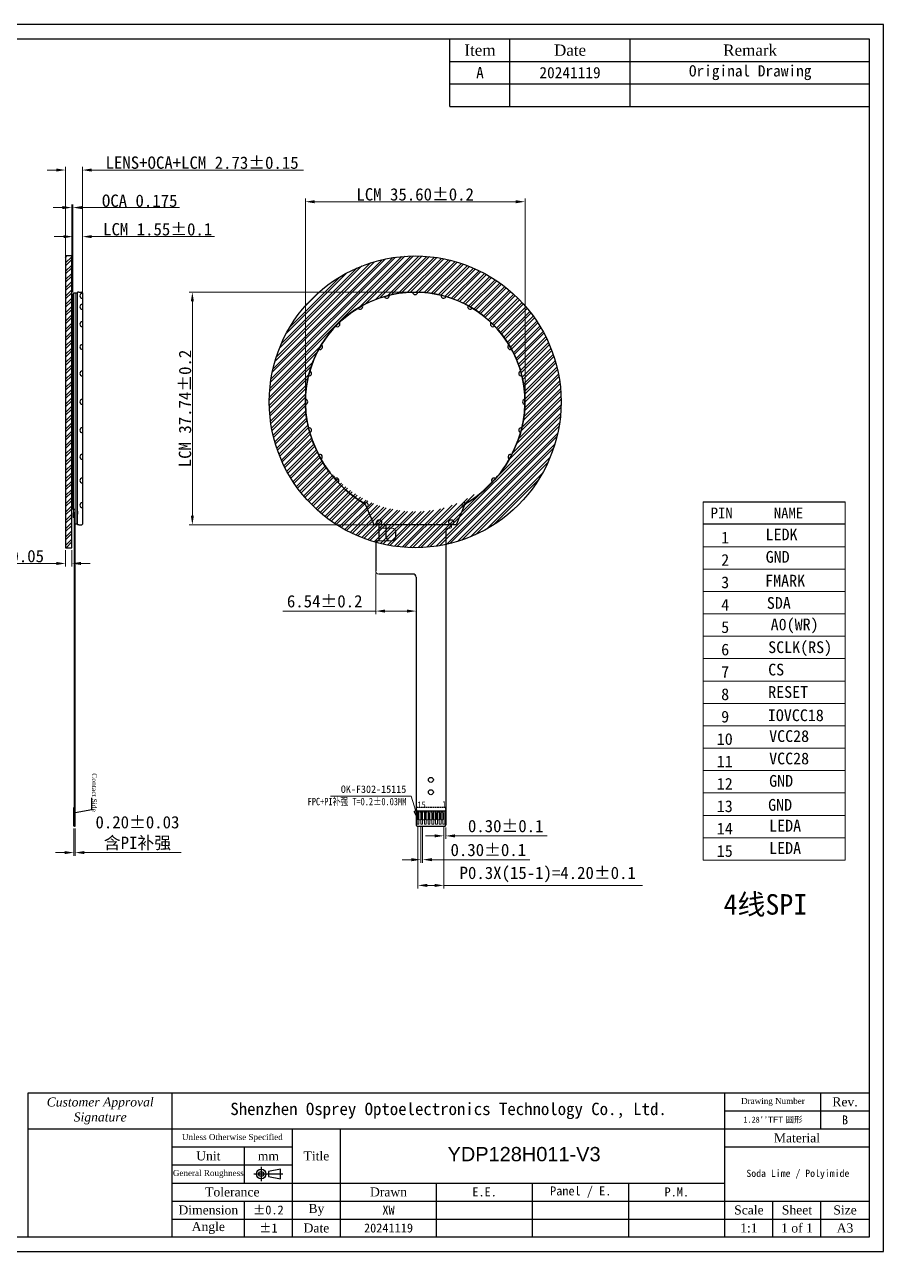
# Model space of a CAD drawing. Header units: millimetres. Extents: x 1006 to 1299, y 435 to 634.
# Drawn here: x 1159.5 to 1298.8, y 434.7 to 633.6 of the extents above; entities that cross this region are included whole.
import ezdxf

# ---------------------------------------------------------------- set-up
doc = ezdxf.new("R2010")
doc.units = ezdxf.units.MM
doc.linetypes.add('CENTER', pattern=[50.8, 31.75, -6.35, 6.35, -6.35])
doc.linetypes.add('DASHED2', pattern=[0.375, 0.25, -0.125])
for name, color, linetype, lineweight in [('1', 7, 'Continuous', 13), ('BEZEL', 4, 'Continuous', 20), ('T-SHADING黑白双面胶', 5, 'Continuous', 18)]:
    doc.layers.add(name, color=color, linetype=linetype, lineweight=lineweight)
for name, color, linetype in [('AUDIT_I_181013161717-0', 7, 'Continuous'), ('dimension', 3, 'Continuous'), ('DWG', 7, 'Continuous'), ('FPC', 33, 'Continuous'), ('FRAME', 154, 'Continuous'), ('Index', 7, 'Continuous'), ('边框', 7, 'Continuous'), ('铁框', 5, 'Continuous')]:
    doc.layers.add(name, color=color, linetype=linetype)
doc.styles.get("Standard").update_dxf_attribs({"font": 'txt', "bigfont": 'gbcbig.shx'})
doc.styles.add('宋体', font='')
doc.styles.add('工程', font='gbenor.shx', dxfattribs={"width": 1.25, "bigfont": 'gbcbig.shx'})
doc.styles.get('宋体').set_extended_font_data('SimSun')
doc.dimstyles.get("Standard").update_dxf_attribs({"dimtxt": 0.18, "dimasz": 0.18, "dimexe": 0.18, "dimexo": 0.0625, "dimgap": 0.09, "dimtad": 0, "dimzin": 0, "dimdsep": 46, "dimtxsty": 'Standard', "dimcen": 0, "dimadec": 0, "dimazin": 0, "dimtfac": 1, "dimtofl": 0, "dimtmove": 0, "dimatfit": 3, "dimfxl": 1, "dimtolj": 1, "dimtzin": 0, "dimarcsym": 0})
doc.dimstyles.new('标准', dxfattribs={"dimtxt": 2, "dimasz": 1.8, "dimexe": 0.5, "dimexo": 0.4, "dimgap": 0.1, "dimtad": 1, "dimzin": 1, "dimdsep": 46, "dimtxsty": '工程', "dimblk": 'CLOSEDBLANK', "dimcen": 0.09, "dimclrd": 3, "dimclre": 3, "dimclrt": 3, "dimadec": 0, "dimazin": 0, "dimtfac": 1, "dimtofl": 0, "dimtmove": 0, "dimatfit": 3, "dimldrblk": 'CLOSEDBLANK', "dimfxl": 1, "dimtolj": 1, "dimlwd": 0, "dimlwe": 0, "dimarcsym": 0})

# ---------------------------------------------------------------- blocks, each defined once
blk = doc.blocks.new('*D121')
at = {"color": 3, "lineweight": 0, "transparency": 16777216}
for p, q in [((1165.86, 599.25), (1164.36, 599.25)), ((1167.36, 590.26), (1167.36, 599.75)), ((1168.91, 590.56), (1168.91, 599.75)), ((1170.41, 599.25), (1190.32, 599.25))]:
    blk.add_line(p, q, dxfattribs=at)
at = {"color": 3, "transparency": 16777216}
for points in [[(1165.86, 599.5), (1165.86, 599), (1167.36, 599.25)], [(1170.41, 599.5), (1170.41, 599), (1168.91, 599.25)]]:
    blk.add_solid(points, dxfattribs=at)
at = {"layer": 'Defpoints', "color": 0, "transparency": 16777216}
for p in [(1168.91, 599.25), (1167.36, 589.86), (1168.91, 590.16)]:
    blk.add_point(p, dxfattribs=at)
at = {"color": 3, "transparency": 16777216, "insert": (1181.12, 600.43), "char_height": 2, "attachment_point": 5, "style": '宋体'}
blk.add_mtext('\\A1;LCM 1.55%%P0.1', dxfattribs=at)
blk = doc.blocks.new('_ClosedBlank')
at = {"color": 0, "linetype": 'ByBlock', "lineweight": -2}
for p, q in [((-1, 0.17), (0, 0)), ((-1, 0.17), (-1, -0.17)), ((0, 0), (-1, -0.17))]:
    blk.add_line(p, q, dxfattribs=at)
blk = doc.blocks.new('*D122')
at = {"color": 3, "lineweight": 0, "transparency": 16777216}
for p, q in [((1167.54, 503.27), (1167.54, 498.88)), ((1167.74, 503.27), (1167.74, 498.88)), ((1166.04, 499.38), (1164.54, 499.38)), ((1169.24, 499.38), (1184.93, 499.38))]:
    blk.add_line(p, q, dxfattribs=at)
at = {"color": 3, "transparency": 16777216}
for points in [[(1166.04, 499.63), (1166.04, 499.13), (1167.54, 499.38)], [(1169.24, 499.63), (1169.24, 499.13), (1167.74, 499.38)]]:
    blk.add_solid(points, dxfattribs=at)
at = {"layer": 'Defpoints', "color": 0, "transparency": 16777216}
for p in [(1167.54, 503.67), (1167.74, 503.67), (1167.74, 499.38)]:
    blk.add_point(p, dxfattribs=at)
at = {"color": 3, "transparency": 16777216, "insert": (1177.84, 502.52), "char_height": 2, "attachment_point": 5, "style": '宋体'}
blk.add_mtext('\\A1;0.20%%p0.03\\P{\\fSimSun|b0|i0|c134|p54;含}PI{\\fSimSun|b0|i0|c134|p54;补强}', dxfattribs=at)
blk = doc.blocks.new('*D132')
at = {"color": 7, "lineweight": 0, "transparency": 16777216}
for p, q in [((1223.76, 503.57), (1223.76, 497.73)), ((1224.06, 503.57), (1224.06, 497.73))]:
    blk.add_line(p, q, dxfattribs=at)
at = {"color": 3, "lineweight": 0, "transparency": 16777216}
for p, q in [((1222.26, 498.23), (1220.76, 498.23)), ((1225.56, 498.23), (1241.43, 498.23))]:
    blk.add_line(p, q, dxfattribs=at)
at = {"color": 3, "transparency": 16777216}
for points in [[(1222.26, 498.48), (1222.26, 497.98), (1223.76, 498.23)], [(1225.56, 498.48), (1225.56, 497.98), (1224.06, 498.23)]]:
    blk.add_solid(points, dxfattribs=at)
at = {"layer": 'Defpoints', "color": 0, "transparency": 16777216}
for p in [(1223.76, 503.97), (1224.06, 503.97), (1224.06, 498.23)]:
    blk.add_point(p, dxfattribs=at)
at = {"color": 3, "transparency": 16777216, "insert": (1234.71, 499.8), "char_height": 2, "attachment_point": 5, "style": '宋体'}
blk.add_mtext('\\A1;0.30±0.1', dxfattribs=at)
blk = doc.blocks.new('*D133')
at = {"color": 7, "lineweight": 0, "transparency": 16777216}
for p, q in [((1223.31, 503.57), (1223.31, 493.56)), ((1227.51, 503.57), (1227.51, 493.56))]:
    blk.add_line(p, q, dxfattribs=at)
at = {"color": 3, "lineweight": 0, "transparency": 16777216}
for p, q in [((1224.81, 494.06), (1226.01, 494.06)), ((1227.51, 494.06), (1259.68, 494.06))]:
    blk.add_line(p, q, dxfattribs=at)
at = {"color": 3, "transparency": 16777216}
for points in [[(1224.81, 494.31), (1224.81, 493.81), (1223.31, 494.06)], [(1226.01, 494.31), (1226.01, 493.81), (1227.51, 494.06)]]:
    blk.add_solid(points, dxfattribs=at)
at = {"layer": 'Defpoints', "color": 0, "transparency": 16777216}
for p in [(1223.31, 503.97), (1227.51, 503.97), (1227.51, 494.06)]:
    blk.add_point(p, dxfattribs=at)
at = {"color": 3, "transparency": 16777216, "insert": (1244.34, 495.83), "char_height": 2, "attachment_point": 5, "style": '宋体'}
blk.add_mtext('\\A1;P0.3X(15-1)=4.20±0.1', dxfattribs=at)
blk = doc.blocks.new('*D125')
at = {"color": 7, "lineweight": 0, "transparency": 16777216}
for p, q in [((1227.51, 503.57), (1227.51, 501.59)), ((1227.81, 503.47), (1227.81, 501.59))]:
    blk.add_line(p, q, dxfattribs=at)
at = {"color": 3, "lineweight": 0, "transparency": 16777216}
for p, q in [((1226.01, 502.09), (1224.51, 502.09)), ((1229.31, 502.09), (1244.25, 502.09))]:
    blk.add_line(p, q, dxfattribs=at)
at = {"color": 3, "transparency": 16777216}
for points in [[(1226.01, 502.34), (1226.01, 501.84), (1227.51, 502.09)], [(1229.31, 502.34), (1229.31, 501.84), (1227.81, 502.09)]]:
    blk.add_solid(points, dxfattribs=at)
at = {"layer": 'Defpoints', "color": 0, "transparency": 16777216}
for p in [(1227.51, 503.97), (1227.81, 503.87), (1227.81, 502.09)]:
    blk.add_point(p, dxfattribs=at)
at = {"color": 3, "transparency": 16777216, "insert": (1237.53, 503.67), "char_height": 2, "attachment_point": 5, "style": '宋体'}
blk.add_mtext('\\A1;0.30±0.1', dxfattribs=at)
blk = doc.blocks.new('*D128')
at = {"color": 7, "lineweight": 0, "transparency": 16777216}
for p, q in [((1216.47, 544.64), (1216.47, 538.04)), ((1223.01, 543.64), (1223.01, 538.04))]:
    blk.add_line(p, q, dxfattribs=at)
at = {"color": 3, "lineweight": 0, "transparency": 16777216}
for p, q in [((1216.47, 538.54), (1201.41, 538.54)), ((1221.51, 538.54), (1217.97, 538.54))]:
    blk.add_line(p, q, dxfattribs=at)
at = {"color": 3, "transparency": 16777216}
for points in [[(1217.97, 538.79), (1217.97, 538.29), (1216.47, 538.54)], [(1221.51, 538.79), (1221.51, 538.29), (1223.01, 538.54)]]:
    blk.add_solid(points, dxfattribs=at)
at = {"layer": 'Defpoints', "color": 0, "transparency": 16777216}
for p in [(1216.47, 545.04), (1223.01, 544.04), (1223.01, 538.54)]:
    blk.add_point(p, dxfattribs=at)
at = {"color": 3, "transparency": 16777216, "insert": (1208.19, 540.12), "char_height": 2, "attachment_point": 5, "style": '宋体'}
blk.add_mtext('\\A1;6.54±0.2', dxfattribs=at)
blk = doc.blocks.new('*D142')
at = {"color": 3, "lineweight": 0, "transparency": 16777216}
for p, q in [((1166.19, 548.42), (1166.19, 545.76)), ((1167.19, 548.42), (1167.19, 545.76)), ((1164.69, 546.26), (1141.8, 546.26)), ((1168.69, 546.26), (1170.19, 546.26))]:
    blk.add_line(p, q, dxfattribs=at)
at = {"color": 3, "transparency": 16777216}
for points in [[(1164.69, 546.51), (1164.69, 546.01), (1166.19, 546.26)], [(1168.69, 546.51), (1168.69, 546.01), (1167.19, 546.26)]]:
    blk.add_solid(points, dxfattribs=at)
at = {"layer": 'Defpoints', "color": 0, "transparency": 16777216}
for p in [(1166.19, 548.82), (1167.19, 548.82), (1167.19, 546.26)]:
    blk.add_point(p, dxfattribs=at)
at = {"color": 3, "transparency": 16777216, "insert": (1152.49, 547.44), "char_height": 2, "attachment_point": 5, "style": '宋体'}
blk.add_mtext('\\A1;LENS 1.00%%P0.05', dxfattribs=at)
blk = doc.blocks.new('*D143')
at = {"color": 3, "lineweight": 0, "transparency": 16777216}
for p, q in [((1165.69, 603.96), (1164.19, 603.96)), ((1167.19, 591.19), (1167.19, 604.46)), ((1167.36, 591.19), (1167.36, 604.46)), ((1168.86, 603.96), (1184.68, 603.96))]:
    blk.add_line(p, q, dxfattribs=at)
at = {"color": 3, "transparency": 16777216}
for points in [[(1165.69, 604.21), (1165.69, 603.71), (1167.19, 603.96)], [(1168.86, 604.21), (1168.86, 603.71), (1167.36, 603.96)]]:
    blk.add_solid(points, dxfattribs=at)
at = {"layer": 'Defpoints', "color": 0, "transparency": 16777216}
for p in [(1167.36, 603.96), (1167.19, 590.79), (1167.36, 590.79)]:
    blk.add_point(p, dxfattribs=at)
at = {"color": 3, "transparency": 16777216, "insert": (1177.52, 605.06), "char_height": 2, "attachment_point": 5, "style": '宋体'}
blk.add_mtext('\\A1; OCA 0.175', dxfattribs=at)
blk = doc.blocks.new('*D144')
at = {"color": 3, "lineweight": 0, "transparency": 16777216}
for p, q in [((1164.69, 610.05), (1163.19, 610.05)), ((1166.19, 595.87), (1166.19, 610.55)), ((1168.91, 589.35), (1168.91, 610.55)), ((1170.41, 610.05), (1204.74, 610.05))]:
    blk.add_line(p, q, dxfattribs=at)
at = {"color": 3, "transparency": 16777216}
for points in [[(1164.69, 610.3), (1164.69, 609.8), (1166.19, 610.05)], [(1170.41, 610.3), (1170.41, 609.8), (1168.91, 610.05)]]:
    blk.add_solid(points, dxfattribs=at)
at = {"layer": 'Defpoints', "color": 0, "transparency": 16777216}
for p in [(1168.91, 610.05), (1166.19, 595.47), (1168.91, 588.95)]:
    blk.add_point(p, dxfattribs=at)
at = {"color": 3, "transparency": 16777216, "insert": (1188.32, 611.23), "char_height": 2, "attachment_point": 5, "style": '宋体'}
blk.add_mtext('\\A1;LENS+OCA+LCM 2.73%%P0.15', dxfattribs=at)
blk = doc.blocks.new('*D145')
at = {"color": 3, "lineweight": 0, "transparency": 16777216}
for p, q in [((1205.06, 572.86), (1205.06, 605.41)), ((1206.56, 604.91), (1239.16, 604.91)), ((1240.66, 572.86), (1240.66, 605.41))]:
    blk.add_line(p, q, dxfattribs=at)
at = {"color": 3, "transparency": 16777216}
for points in [[(1206.56, 605.16), (1206.56, 604.66), (1205.06, 604.91)], [(1239.16, 605.16), (1239.16, 604.66), (1240.66, 604.91)]]:
    blk.add_solid(points, dxfattribs=at)
at = {"layer": 'Defpoints', "color": 0, "transparency": 16777216}
for p in [(1240.66, 604.91), (1205.06, 572.46), (1240.66, 572.46)]:
    blk.add_point(p, dxfattribs=at)
at = {"color": 3, "transparency": 16777216, "insert": (1222.86, 606.09), "char_height": 2, "attachment_point": 5, "style": '宋体'}
blk.add_mtext('\\A1;LCM 35.60%%P0.2', dxfattribs=at)
blk = doc.blocks.new('*D146')
at = {"color": 3, "lineweight": 0, "transparency": 16777216}
for p, q in [((1222.46, 590.26), (1186.24, 590.26)), ((1186.74, 588.76), (1186.74, 554.02)), ((1222.46, 552.52), (1186.24, 552.52))]:
    blk.add_line(p, q, dxfattribs=at)
at = {"color": 3, "transparency": 16777216}
for points in [[(1186.49, 588.76), (1186.99, 588.76), (1186.74, 590.26)], [(1186.49, 554.02), (1186.99, 554.02), (1186.74, 552.52)]]:
    blk.add_solid(points, dxfattribs=at)
at = {"layer": 'Defpoints', "color": 0, "transparency": 16777216}
for p in [(1222.86, 590.26), (1186.74, 552.52), (1222.86, 552.52)]:
    blk.add_point(p, dxfattribs=at)
at = {"color": 3, "transparency": 16777216, "insert": (1185.56, 571.39), "char_height": 2, "attachment_point": 5, "rotation": 90, "style": '宋体'}
blk.add_mtext('\\A1;LCM 37.74%%P0.2', dxfattribs=at)

msp = doc.modelspace()

# ---------------------------------------------------------------- hatches: boundary and pattern name
at = {"true_color": 0x000000}
h = msp.add_hatch(dxfattribs=at)
h.set_pattern_fill('ANSI32', color=18, scale=0.1)
h.set_pattern_definition([(45, (275.8999, 21.2599), (-0.6735192, 0.6735192), []), (45, (276.3489, 21.2599), (-0.6735192, 0.6735192), [])])
h.paths.add_polyline_path([(1167.186, 596.116), (1166.186, 596.116), (1166.186, 548.816), (1167.186, 548.816)])
h = msp.add_hatch(dxfattribs=at)
h.set_pattern_fill('ANSI32', color=18, scale=0.1)
h.set_pattern_definition([(45, (438.7988, 30.9981), (-0.6735192, 0.6735192), []), (45, (439.24785, 30.9981), (-0.6735192, 0.6735192), [])])
edge = h.paths.add_edge_path()
edge.add_arc((1222.857, 572.466), 23.65, 0, 360)
edge = h.paths.add_edge_path(flags=17)
edge.add_arc((1222.857, 572.466), 17.8, 0, 360)

# ---------------------------------------------------------------- linework, layer by layer
at = {"color": 2}
for p, q in [((1167.361, 589.862), (1167.186, 589.862)), ((1167.186, 589.862), (1167.186, 555.062)), ((1167.364, 555.062), (1167.186, 555.062))]:
    msp.add_line(p, q, dxfattribs=at)
at = {"color": 6}
for p, q in [((1167.491, 589.862), (1167.361, 589.862)), ((1167.491, 589.862), (1167.411, 589.862)), ((1168.121, 589.862), (1167.991, 589.862)), ((1167.491, 555.062), (1167.364, 555.062)), ((1167.541, 555.062), (1167.461, 555.062)), ((1168.121, 555.062), (1167.991, 555.062))]:
    msp.add_line(p, q, dxfattribs=at)
at = {"color": 4}
for p, q in [((1167.991, 590.062), (1167.491, 590.062)), ((1167.741, 555.012), (1167.491, 555.012)), ((1167.991, 552.622), (1167.741, 552.622))]:
    msp.add_line(p, q, dxfattribs=at)
at = {"lineweight": 0}
for p, q in [((1269.542, 556.234), (1269.542, 498.153)), ((1292.559, 498.153), (1292.559, 556.234)), ((1292.559, 552.604), (1292.559, 509.043)), ((1269.542, 548.974), (1292.559, 548.974)), ((1269.542, 545.344), (1292.559, 545.344)), ((1269.542, 541.714), (1292.559, 541.714)), ((1269.542, 538.083), (1292.559, 538.083)), ((1269.542, 534.453), (1292.559, 534.453)), ((1269.542, 530.823), (1292.559, 530.823)), ((1269.542, 527.193), (1292.559, 527.193)), ((1269.542, 523.563), (1292.559, 523.563)), ((1269.542, 519.933), (1292.559, 519.933)), ((1269.542, 516.303), (1292.559, 516.303)), ((1269.542, 512.673), (1292.559, 512.673)), ((1269.542, 509.043), (1292.559, 509.043)), ((1269.542, 505.413), (1292.559, 505.413)), ((1269.542, 501.783), (1292.559, 501.783)), ((1269.542, 498.153), (1292.559, 498.153))]:
    msp.add_line(p, q, dxfattribs=at)
for p, q in [((1269.542, 556.234), (1292.559, 556.234)), ((1167.741, 554.472), (1167.441, 554.472)), ((1167.441, 554.472), (1167.441, 553.722)), ((1167.741, 553.722), (1167.441, 553.722)), ((1167.491, 555.012), (1167.611, 552.622)), ((1292.559, 552.604), (1269.542, 552.604))]:
    msp.add_line(p, q)
at = {"color": 30}
for p, q in [((1167.611, 503.67), (1167.611, 553.222)), ((1167.611, 553.222), (1167.741, 553.222)), ((1167.741, 503.67), (1167.741, 553.222)), ((1228.751, 552.163), (1228.751, 552.523)), ((1167.611, 503.67), (1167.741, 503.67))]:
    msp.add_line(p, q, dxfattribs=at)
at = {"color": 30, "linetype": 'Continuous'}
for p, q in [((1216.466, 549.637), (1216.466, 546.598)), ((1216.466, 549.637), (1216.466, 545.04)), ((1216.466, 549.637), (1216.466, 545.04)), ((1222.505, 544.54), (1216.966, 544.54)), ((1220.487, 544.54), (1216.966, 544.54))]:
    msp.add_line(p, q, dxfattribs=at)
at = {"color": 34}
msp.add_line((1167.741, 522.314), (1167.811, 522.314), dxfattribs=at)
at = {"color": 8}
msp.add_lwpolyline([(1166.186, 548.816), (1167.186, 548.816), (1167.186, 596.116), (1166.186, 596.116)], close=True, dxfattribs=at)
at = {"color": 22}
msp.add_lwpolyline([(1167.541, 506.67), (1167.611, 506.67), (1167.611, 503.67), (1167.541, 503.67)], close=True, dxfattribs=at)
at = {"color": 22, "linetype": 'DASHED2'}
msp.add_lwpolyline([(1227.805, 506.67), (1223.005, 506.67), (1223.005, 503.87, 0.4142136), (1223.205, 503.67), (1227.605, 503.67, 0.4142136), (1227.805, 503.87)], format="xyb", close=True, dxfattribs=at)
at = {"color": 8}
msp.add_circle((1222.857, 572.466), 23.65, dxfattribs=at)
at = {"color": 7}
for centre, start, end in [((1213.88, 555.036), 33.96205, 51.60519), ((1231.833, 555.036), 128.39481, 146.03795)]:
    msp.add_arc(centre, 1.193, start, end, dxfattribs=at)
at = {"color": 30}
for centre, radius, start, end in [((1216.766, 549.637), 0.3, 90, 180), ((1216.766, 549.637), 0.3, 90, 180), ((1216.766, 549.637), 0.3, 90, 180), ((1222.505, 544.04), 0.5, 0, 90)]:
    msp.add_arc(centre, radius, start, end, dxfattribs=at)
at = {"layer": '1', "color": 2, "linetype": 'Continuous'}
for p, q in [((1223.405, 506.17), (1223.155, 506.17)), ((1223.155, 506.17), (1223.155, 503.97)), ((1223.355, 505.77), (1223.405, 505.92)), ((1223.355, 504.77), (1223.355, 505.77)), ((1223.405, 505.92), (1223.405, 506.17)), ((1223.455, 505.77), (1223.505, 505.92)), ((1223.455, 504.77), (1223.455, 505.77)), ((1223.505, 506.17), (1223.705, 506.17)), ((1223.505, 505.92), (1223.505, 506.17)), ((1223.705, 506.17), (1223.705, 505.92)), ((1223.705, 505.92), (1223.755, 505.77)), ((1223.755, 505.77), (1223.755, 504.77)), ((1223.805, 506.17), (1223.805, 505.92)), ((1224.005, 506.17), (1223.805, 506.17)), ((1223.805, 505.92), (1223.855, 505.77)), ((1223.855, 505.77), (1223.855, 504.77)), ((1223.955, 505.77), (1224.005, 505.92)), ((1223.955, 504.77), (1223.955, 505.77)), ((1224.005, 505.92), (1224.005, 506.17)), ((1224.055, 505.77), (1224.105, 505.92)), ((1224.055, 504.77), (1224.055, 505.77)), ((1224.105, 505.92), (1224.105, 506.17)), ((1224.105, 506.17), (1224.305, 506.17)), ((1224.305, 506.17), (1224.305, 505.92)), ((1224.305, 505.92), (1224.355, 505.77)), ((1224.355, 505.77), (1224.355, 504.77)), ((1224.605, 506.17), (1224.405, 506.17)), ((1224.405, 506.17), (1224.405, 505.92)), ((1224.405, 505.92), (1224.455, 505.77)), ((1224.455, 505.77), (1224.455, 504.77)), ((1224.555, 505.77), (1224.605, 505.92)), ((1224.555, 504.77), (1224.555, 505.77)), ((1224.605, 505.92), (1224.605, 506.17)), ((1224.655, 505.77), (1224.705, 505.92)), ((1224.655, 504.77), (1224.655, 505.77)), ((1224.705, 505.92), (1224.705, 506.17)), ((1224.705, 506.17), (1224.905, 506.17)), ((1224.905, 506.17), (1224.905, 505.92)), ((1224.905, 505.92), (1224.955, 505.77)), ((1224.955, 505.77), (1224.955, 504.77)), ((1225.205, 506.17), (1225.005, 506.17)), ((1225.005, 506.17), (1225.005, 505.92)), ((1225.005, 505.92), (1225.055, 505.77)), ((1225.055, 505.77), (1225.055, 504.77)), ((1225.155, 505.77), (1225.205, 505.92)), ((1225.155, 504.77), (1225.155, 505.77)), ((1225.205, 505.92), (1225.205, 506.17)), ((1225.255, 505.77), (1225.305, 505.92)), ((1225.255, 504.77), (1225.255, 505.77)), ((1225.305, 506.17), (1225.505, 506.17)), ((1225.305, 505.92), (1225.305, 506.17)), ((1225.505, 506.17), (1225.505, 505.92)), ((1225.505, 505.92), (1225.555, 505.77)), ((1225.555, 505.77), (1225.555, 504.77)), ((1225.605, 506.17), (1225.605, 505.92)), ((1225.805, 506.17), (1225.605, 506.17)), ((1225.605, 505.92), (1225.655, 505.77)), ((1225.655, 505.77), (1225.655, 504.77)), ((1225.755, 505.77), (1225.805, 505.92)), ((1225.755, 504.77), (1225.755, 505.77)), ((1225.805, 505.92), (1225.805, 506.17)), ((1225.855, 505.77), (1225.905, 505.92)), ((1225.855, 504.77), (1225.855, 505.77)), ((1225.905, 506.17), (1226.105, 506.17)), ((1225.905, 505.92), (1225.905, 506.17)), ((1226.105, 506.17), (1226.105, 505.92)), ((1226.105, 505.92), (1226.155, 505.77)), ((1226.155, 505.77), (1226.155, 504.77)), ((1226.205, 506.17), (1226.205, 505.92)), ((1226.405, 506.17), (1226.205, 506.17)), ((1226.205, 505.92), (1226.255, 505.77)), ((1226.255, 505.77), (1226.255, 504.77)), ((1226.355, 505.77), (1226.405, 505.92)), ((1226.355, 504.77), (1226.355, 505.77)), ((1226.405, 505.92), (1226.405, 506.17)), ((1226.455, 505.77), (1226.505, 505.92)), ((1226.455, 504.77), (1226.455, 505.77)), ((1226.505, 505.92), (1226.505, 506.17)), ((1226.505, 506.17), (1226.705, 506.17)), ((1226.705, 506.17), (1226.705, 505.92)), ((1226.705, 505.92), (1226.755, 505.77)), ((1226.755, 505.77), (1226.755, 504.77)), ((1227.005, 506.17), (1226.805, 506.17)), ((1226.805, 506.17), (1226.805, 505.92)), ((1226.805, 505.92), (1226.855, 505.77)), ((1226.855, 505.77), (1226.855, 504.77)), ((1226.955, 505.77), (1227.005, 505.92)), ((1226.955, 504.77), (1226.955, 505.77)), ((1227.005, 505.92), (1227.005, 506.17)), ((1227.055, 505.77), (1227.105, 505.92)), ((1227.055, 504.77), (1227.055, 505.77)), ((1227.105, 505.92), (1227.105, 506.17)), ((1227.105, 506.17), (1227.305, 506.17)), ((1227.305, 506.17), (1227.305, 505.92)), ((1227.305, 505.92), (1227.355, 505.77)), ((1227.355, 505.77), (1227.355, 504.77)), ((1227.405, 506.17), (1227.405, 505.92)), ((1227.655, 506.17), (1227.405, 506.17)), ((1227.405, 505.92), (1227.455, 505.77)), ((1227.455, 505.77), (1227.455, 504.77)), ((1227.655, 503.97), (1227.655, 506.17)), ((1223.155, 503.97), (1223.455, 503.97)), ((1223.455, 504.67), (1223.355, 504.77)), ((1223.555, 504.67), (1223.455, 504.77)), ((1223.455, 503.97), (1223.455, 504.67)), ((1223.655, 504.67), (1223.555, 504.67)), ((1223.755, 504.77), (1223.655, 504.67)), ((1223.855, 504.77), (1223.755, 504.67)), ((1223.755, 504.67), (1223.755, 503.97)), ((1223.755, 503.97), (1224.055, 503.97)), ((1224.055, 504.67), (1223.955, 504.77)), ((1224.155, 504.67), (1224.055, 504.77)), ((1224.055, 503.97), (1224.055, 504.67)), ((1224.255, 504.67), (1224.155, 504.67)), ((1224.355, 504.77), (1224.255, 504.67)), ((1224.455, 504.77), (1224.355, 504.67)), ((1224.355, 504.67), (1224.355, 503.97)), ((1224.355, 503.97), (1224.655, 503.97)), ((1224.655, 504.67), (1224.555, 504.77)), ((1224.755, 504.67), (1224.655, 504.77)), ((1224.655, 503.97), (1224.655, 504.67)), ((1224.855, 504.67), (1224.755, 504.67)), ((1224.955, 504.77), (1224.855, 504.67)), ((1225.055, 504.77), (1224.955, 504.67)), ((1224.955, 504.67), (1224.955, 503.97)), ((1224.955, 503.97), (1225.255, 503.97)), ((1225.255, 504.67), (1225.155, 504.77)), ((1225.355, 504.67), (1225.255, 504.77)), ((1225.255, 503.97), (1225.255, 504.67)), ((1225.455, 504.67), (1225.355, 504.67)), ((1225.555, 504.77), (1225.455, 504.67)), ((1225.655, 504.77), (1225.555, 504.67)), ((1225.555, 504.67), (1225.555, 503.97)), ((1225.555, 503.97), (1225.855, 503.97)), ((1225.855, 504.67), (1225.755, 504.77)), ((1225.955, 504.67), (1225.855, 504.77)), ((1225.855, 503.97), (1225.855, 504.67)), ((1226.055, 504.67), (1225.955, 504.67)), ((1226.155, 504.77), (1226.055, 504.67)), ((1226.255, 504.77), (1226.155, 504.67)), ((1226.155, 504.67), (1226.155, 503.97)), ((1226.155, 503.97), (1226.455, 503.97)), ((1226.455, 504.67), (1226.355, 504.77)), ((1226.555, 504.67), (1226.455, 504.77)), ((1226.455, 503.97), (1226.455, 504.67)), ((1226.655, 504.67), (1226.555, 504.67)), ((1226.755, 504.77), (1226.655, 504.67)), ((1226.855, 504.77), (1226.755, 504.67)), ((1226.755, 504.67), (1226.755, 503.97)), ((1226.755, 503.97), (1227.055, 503.97)), ((1227.055, 504.67), (1226.955, 504.77)), ((1227.155, 504.67), (1227.055, 504.77)), ((1227.055, 503.97), (1227.055, 504.67)), ((1227.255, 504.67), (1227.155, 504.67)), ((1227.355, 504.77), (1227.255, 504.67)), ((1227.455, 504.77), (1227.355, 504.67)), ((1227.355, 504.67), (1227.355, 503.97)), ((1227.355, 503.97), (1227.655, 503.97))]:
    msp.add_line(p, q, dxfattribs=at)
at = {"layer": 'AUDIT_I_181013161717-0', "color": 7}
msp.add_line((1168.326, 590.263), (1168.126, 590.263), dxfattribs=at)
at = {"layer": 'AUDIT_I_181013161717-0', "color": 5}
for p, q in [((1168.111, 554.723), (1168.061, 553.73)), ((1168.061, 553.73), (1168.061, 552.573)), ((1168.126, 552.573), (1168.061, 552.573))]:
    msp.add_line(p, q, dxfattribs=at)
at = {"layer": 'AUDIT_I_181013161717-0'}
msp.add_line((1168.326, 552.523), (1168.126, 552.523), dxfattribs=at)
at = {"layer": 'BEZEL', "color": 7}
msp.add_line((1168.126, 590.263), (1168.126, 552.523), dxfattribs=at)
at = {"layer": 'DWG', "color": 30, "lineweight": 0}
for p, q in [((1219.164, 551.973), (1217.167, 551.973)), ((1219.164, 551.973), (1217.167, 551.973)), ((1219.164, 551.973), (1217.167, 551.973)), ((1228.547, 551.973), (1228.305, 551.973)), ((1219.2, 549.937), (1216.766, 549.937)), ((1219.2, 549.937), (1216.766, 549.937))]:
    msp.add_line(p, q, dxfattribs=at)
for centre, radius, start, end in [((1217.189, 552.204), 0.232, 190.09863, 264.43261), ((1219.164, 551.473), 0.5, 0, 90), ((1219.164, 551.473), 0.5, 0, 90), ((1228.305, 551.473), 0.5, 90, 180), ((1228.511, 552.216), 0.245, 278.32071, 347.55787), ((1219.162, 550.438), 0.502, 274.37515, 359.88202), ((1219.162, 550.438), 0.502, 274.37515, 359.88202), ((1216.966, 545.04), 0.5, 180, 270), ((1216.966, 545.04), 0.5, 180, 270)]:
    msp.add_arc(centre, radius, start, end, dxfattribs=at)
at = {"layer": 'FPC', "color": 2}
for p, q in [((1216.961, 552.523), (1216.961, 549.937)), ((1218.161, 550.411), (1218.161, 552.523)), ((1218.161, 550.411), (1218.477, 549.937))]:
    msp.add_line(p, q, dxfattribs=at)
at = {"layer": 'FPC', "color": 30}
for p, q in [((1219.664, 551.473), (1219.664, 550.435)), ((1219.664, 551.473), (1219.664, 550.435)), ((1219.664, 551.473), (1219.664, 550.435)), ((1227.805, 551.473), (1227.805, 503.87)), ((1223.005, 544.04), (1223.005, 503.87)), ((1223.005, 506.17), (1227.805, 506.17)), ((1223.205, 503.67), (1227.605, 503.67))]:
    msp.add_line(p, q, dxfattribs=at)
for centre in [(1225.405, 511.17), (1225.405, 509.17)]:
    msp.add_circle(centre, 0.4, dxfattribs=at)
for centre, start, end in [((1223.205, 503.87), 180, 270), ((1227.605, 503.87), 270, 0)]:
    msp.add_arc(centre, 0.2, start, end, dxfattribs=at)
at = {"layer": 'FRAME', "color": 7}
for p, q in [((1228.494, 620.356), (1228.494, 631.304)), ((1238.226, 620.356), (1238.226, 631.304)), ((1257.69, 620.356), (1257.69, 631.304)), ((1228.494, 627.655), (1296.423, 627.655)), ((1228.494, 624.005), (1296.423, 624.005)), ((1228.494, 624.005), (1296.423, 624.005)), ((1228.494, 624.005), (1296.423, 624.005)), ((1228.494, 620.356), (1296.423, 620.356)), ((1228.494, 620.356), (1296.423, 620.356)), ((1160.116, 437.043), (1160.116, 460.41)), ((1160.116, 460.41), (1296.423, 460.41)), ((1183.483, 437.043), (1183.483, 460.41)), ((1273.056, 437.043), (1273.056, 460.41)), ((1288.634, 454.568), (1288.634, 460.41)), ((1273.056, 457.489), (1296.423, 457.489)), ((1160.116, 454.568), (1296.423, 454.568)), ((1202.956, 437.043), (1202.956, 454.568)), ((1210.744, 437.043), (1210.744, 454.568)), ((1183.483, 451.648), (1202.956, 451.648)), ((1195.167, 445.806), (1195.167, 451.648)), ((1273.056, 451.648), (1296.423, 451.648)), ((1183.483, 448.727), (1202.956, 448.727)), ((1183.483, 445.806), (1273.056, 445.806)), ((1226.322, 437.043), (1226.322, 445.806)), ((1241.9, 437.043), (1241.9, 445.806)), ((1257.478, 437.043), (1257.478, 445.806)), ((1183.483, 442.885), (1296.423, 442.885)), ((1195.167, 437.043), (1195.167, 442.885)), ((1280.845, 437.043), (1280.845, 442.885)), ((1288.634, 437.043), (1288.634, 442.885)), ((1183.483, 439.964), (1296.423, 439.964))]:
    msp.add_line(p, q, dxfattribs=at)
at = {"layer": 'FRAME', "color": 7, "linetype": 'CENTER'}
for p, q in [((1197.893, 448.435), (1197.893, 446.098)), ((1201.398, 447.266), (1196.724, 447.266))]:
    msp.add_line(p, q, dxfattribs=at)
at = {"layer": 'FRAME', "color": 7}
for points in [[(1298.759, 633.641), (1006.358, 633.641), (1006.358, 434.707), (1298.759, 434.707)], [(1296.423, 437.043), (1008.695, 437.043), (1008.695, 631.304), (1296.423, 631.304)], [(1201.008, 446.487), (1201.008, 448.045), (1199.061, 447.656), (1199.061, 446.877)]]:
    msp.add_lwpolyline(points, close=True, dxfattribs=at)
for radius in [0.779, 0.389]:
    msp.add_circle((1197.893, 447.266), radius, dxfattribs=at)
at = {"layer": 'T-SHADING黑白双面胶', "color": 6, "ltscale": 0.2}
for p, q in [((1167.361, 589.862), (1167.364, 555.062)), ((1168.121, 589.862), (1168.121, 555.062))]:
    msp.add_line(p, q, dxfattribs=at)
at = {"layer": 'T-SHADING黑白双面胶', "color": 4, "ltscale": 0.2}
for p, q in [((1167.491, 590.062), (1167.491, 555.012)), ((1167.741, 590.062), (1167.741, 552.622)), ((1167.991, 590.062), (1167.991, 552.622))]:
    msp.add_line(p, q, dxfattribs=at)
at = {"layer": '铁框', "color": 7}
for p, q in [((1168.326, 590.263), (1168.811, 590.263)), ((1168.911, 590.163), (1168.911, 552.623)), ((1168.326, 552.523), (1168.811, 552.523))]:
    msp.add_line(p, q, dxfattribs=at)
msp.add_lwpolyline([(1238.961, 564.882, 1.5760642), (1206.752, 564.882, -0.5016608), (1220.181, 590.061, -0.6000071), (1238.961, 564.882)], format="xyb", dxfattribs=at)
for points in [[(1206.752, 564.882, 0.1555159), (1214.621, 555.971, -0.1555159)], [(1231.092, 555.971, 0.1555159), (1238.961, 564.882, -0.1555159)]]:
    msp.add_lwpolyline(points, format="xyb", close=True, dxfattribs=at)
msp.add_lwpolyline([(1230.844, 555.702), (1229.515, 552.523), (1216.199, 552.523), (1214.874, 555.692)], dxfattribs=at)
for centre in [(1217.007, 552.953), (1228.707, 552.953)]:
    msp.add_circle(centre, 0.4, dxfattribs=at)
for centre, radius, start, end in [((1168.911, 589.657), 0.4, 90, 270), ((1168.811, 590.163), 0.1, 0, 90), ((1218.25, 589.657), 0.4, 195.64379, 14.35621), ((1222.857, 590.263), 0.4, 180.64379, 359.35621), ((1227.464, 589.657), 0.4, 165.64379, 344.35621), ((1168.911, 587.879), 0.4, 90, 270), ((1213.957, 587.879), 0.4, 210.64379, 29.35621), ((1231.757, 587.879), 0.4, 150.64379, 329.35621), ((1168.911, 585.05), 0.4, 90, 270), ((1210.27, 585.05), 0.4, 225.64379, 44.35621), ((1235.443, 585.05), 0.4, 135.64379, 314.35621), ((1168.911, 581.363), 0.4, 90, 270), ((1207.442, 581.363), 0.4, 240.64379, 59.35621), ((1238.272, 581.363), 0.4, 120.64379, 299.35621), ((1168.911, 577.07), 0.4, 90, 270), ((1205.663, 577.07), 0.4, 255.64379, 74.35621), ((1240.05, 577.07), 0.4, 105.64379, 284.35621), ((1168.911, 572.463), 0.4, 90, 270), ((1205.057, 572.463), 0.4, 270.64379, 89.35621), ((1240.657, 572.463), 0.4, 90.64379, 269.35621), ((1168.911, 567.856), 0.4, 90, 270), ((1205.663, 567.856), 0.4, 285.64379, 104.35621), ((1240.05, 567.856), 0.4, 75.64379, 254.35621), ((1168.911, 563.542), 0.4, 90, 270), ((1207.404, 563.542), 0.4, 298.71688, 117.5459), ((1238.309, 563.542), 0.4, 62.4541, 241.28312), ((1168.911, 559.701), 0.4, 90, 270), ((1210.095, 559.701), 0.4, 312.47706, 131.30608), ((1235.619, 559.701), 0.4, 48.69392, 227.52294), ((1168.911, 555.702), 0.4, 90, 270), ((1214.87, 555.702), 0.4, 292.68352, 134.20375), ((1213.88, 555.036), 1.193, 33.96205, 51.60519), ((1230.844, 555.702), 0.4, 45.79625, 247.31485), ((1231.833, 555.036), 1.193, 128.39481, 146.03795), ((1168.811, 552.623), 0.1, 270, 0)]:
    msp.add_arc(centre, radius, start, end, dxfattribs=at)

# ---------------------------------------------------------------- texts
at = {"linetype": 'Continuous', "style": '宋体'}
for s, p in [('PIN', (1270.761, 553.569)), ('NAME', (1280.987, 553.569))]:
    msp.add_text(s, height=1.7483, dxfattribs=at).set_placement(p)
at = {"lineweight": 0, "style": '宋体'}
for s, height, p in [('1', 1.904, (1272.458, 549.509)), ('LEDK', 1.9043, (1279.653, 550.01)), ('2', 1.904, (1272.458, 545.879)), ('GND', 1.9043, (1279.668, 546.38)), ('3', 1.904, (1272.458, 542.249)), ('FMARK', 1.9043, (1279.578, 542.52)), ('4', 1.904, (1272.458, 538.619)), ('SDA', 1.9043, (1279.86, 538.903)), ('A0(WR)', 1.9043, (1280.478, 535.422)), ('5', 1.904, (1272.458, 534.989)), ('6', 1.904, (1272.458, 531.359)), ('SCLK(RS)', 1.9043, (1280.076, 531.731)), ('7', 1.904, (1272.458, 527.729)), ('CS', 1.9043, (1280.076, 528.101)), ('8', 1.904, (1272.458, 524.099)), ('RESET', 1.9043, (1280.076, 524.471)), ('9', 1.904, (1272.458, 520.469)), ('IOVCC18', 1.9043, (1280.022, 520.693)), ('VCC28', 1.9043, (1280.232, 517.316)), ('10', 1.9043, (1271.744, 516.839)), ('VCC28', 1.9043, (1280.232, 513.686)), ('11', 1.9043, (1271.744, 513.209)), ('12', 1.9043, (1271.744, 509.578)), ('GND', 1.9043, (1280.232, 510.056)), ('13', 1.9043, (1271.744, 505.948)), ('GND', 1.9043, (1280.069, 506.17)), ('14', 1.9043, (1271.744, 502.318)), ('LEDA', 1.9043, (1280.232, 502.796)), ('15', 1.9043, (1271.744, 498.688)), ('LEDA', 1.9043, (1280.232, 499.166))]:
    msp.add_text(s, height=height, dxfattribs=at).set_placement(p)
at = {"insert": (1221.416, 510.257), "char_height": 1.2, "width": 21.57191, "attachment_point": 3, "style": '宋体'}
msp.add_mtext('{\\C0;OK-F302-15115\\P\\W0.75;FPC+PI补强 T=0.2±0.03MM}', dxfattribs=at)
at = {"color": 0, "char_height": 1, "attachment_point": 1, "style": '宋体'}
for s, insert, width in [('15', (1223.209, 507.661), 1.80117), ('1', (1227.233, 507.732), 0.54561)]:
    msp.add_mtext(s, dxfattribs=dict(at, insert=insert, width=width))
at = {"layer": 'dimension', "color": 7, "insert": (1228.108, 451.651), "char_height": 2.31443, "width": 256.17487, "attachment_point": 1, "style": '宋体'}
msp.add_mtext('{\\fArial|b0|i0|c0|p34;\\C1;YDP128H011-V3}', dxfattribs=at)
at = {"layer": 'FRAME', "color": 7, "attachment_point": 5, "style": '宋体'}
for s, insert, char_height in [('{\\fTimes New Roman|b0|i0|c0|p18;Item}', (1233.36, 629.479), 1.82477), ('{\\fTimes New Roman|b0|i0|c0|p18;Date}', (1247.958, 629.479), 1.82477), ('{\\fTimes New Roman|b0|i0|c0|p18;Remark}', (1277.154, 629.479), 1.82477), ('A', (1233.36, 625.83), 1.825), ('20241119', (1247.958, 625.83), 1.8248), ('Original Drawing', (1277.154, 625.83), 1.82477), ('{\\fTimes New Roman|b0|i1|c0|p18;Customer Approval\\PSignature}', (1171.8, 457.489), 1.46042), ('{\\fTimes New Roman|b0|i0|c0|p18;Drawing Number}', (1280.845, 458.95), 0.97362), ('{\\fTimes New Roman|b0|i0|c0|p18;Rev.}', (1292.528, 458.95), 1.46042), ("1.28''{\\fArial|b0|i0|c0|p32;TFT }圆形", (1280.845, 456.029), 0.97362), ('B', (1292.528, 456.029), 1.46), ('{\\fTimes New Roman|b0|i0|c0|p18;Unless Otherwise Specified}', (1193.219, 453.108), 0.97362), ('{\\fTimes New Roman|b0|i0|c0|p18;Material}', (1284.739, 453.108), 1.46042), ('{\\fTimes New Roman|b0|i0|c0|p18;Unit}', (1189.325, 450.187), 1.46042), ('{\\fTimes New Roman|b0|i0|c0|p18;mm}', (1199.061, 450.187), 1.46042), ('{\\fTimes New Roman|b0|i0|c0|p18;Title}', (1206.85, 450.187), 1.46042), ('{\\fTimes New Roman|b0|i0|c0|p18;General Roughness}', (1189.325, 447.266), 0.97362), ('Soda Lime / Polyimide', (1284.888, 447.205), 1.16834), ('{\\fTimes New Roman|b0|i0|c0|p18;Tolerance}', (1193.219, 444.345), 1.46042), ('{\\fTimes New Roman|b0|i0|c0|p18;Drawn}', (1218.533, 444.345), 1.46042), ('E.E.', (1234.111, 444.345), 1.4604), ('Panel / E.', (1249.689, 444.345), 1.4604), ('P.M.', (1265.267, 444.345), 1.4604), ('{\\fTimes New Roman|b0|i0|c0|p18;Dimension}', (1189.325, 441.425), 1.46042), ('%%P0.2', (1199.061, 441.425), 1.4604), ('{\\fTimes New Roman|b0|i0|c0|p18;By}', (1206.85, 441.425), 1.46042), ('{\\fTimes New Roman|b0|i0|c0|p18;Scale}', (1276.95, 441.425), 1.46042), ('{\\fTimes New Roman|b0|i0|c0|p18;Sheet}', (1284.739, 441.425), 1.46042), ('{\\fTimes New Roman|b0|i0|c0|p18;Size}', (1292.528, 441.425), 1.46042), ('{\\fTimes New Roman|b0|i0|c0|p18;Angle}', (1189.325, 438.504), 1.46042), ('%%p1', (1199.061, 438.504), 1.4604), ('{\\fTimes New Roman|b0|i0|c0|p18;Date}', (1206.85, 438.504), 1.46042), ('20241119', (1218.533, 438.504), 1.4604), ('{\\fTimes New Roman|b0|i0|c0|p18;1:1}', (1276.95, 438.504), 1.46042), ('{\\fTimes New Roman|b0|i0|c0|p18;1 of 1}', (1284.739, 438.504), 1.46042), ('{\\fTimes New Roman|b0|i0|c0|p18;A3}', (1292.528, 438.504), 1.46042)]:
    msp.add_mtext(s, dxfattribs=dict(at, insert=insert, char_height=char_height))
for s, insert, char_height, width in [('{\\fSimSun|b1|i0|c134|p2;\\C4;Shenzhen Osprey Optoelectronics Technology Co., Ltd.}', (1228.27, 457.489), 2, 81.25421), ('XW', (1218.533, 441.425), 1.4604, 12.89128)]:
    msp.add_mtext(s, dxfattribs=dict(at, insert=insert, char_height=char_height, width=width))
at = {"layer": 'Index', "color": 3, "insert": (1170.852, 512.247), "char_height": 0.8, "attachment_point": 4, "rotation": 270, "style": '宋体'}
msp.add_mtext('{\\fTimes New Roman|b0|i0|c0|p18;\\C7;Contact Side}', dxfattribs=at)
at = {"layer": '边框', "style": '宋体'}
msp.add_text('4线SPI', height=3.3199, dxfattribs=at).set_placement((1272.838, 489.32))

# ---------------------------------------------------------------- dimensions: what is measured, and where the dimension line sits
for base, p1, p2, text, picture, middle in [((1168.9114, 610.0539), (1166.1863, 595.4718), (1168.9114, 588.9545), 'LENS+OCA+LCM <>%%P0.15', '*D144', (1188.3242, 610.0539)), ((1168.911, 599.249), (1167.361, 589.862), (1168.911, 590.163), 'LCM <>%%P0.1', '*D121', (1181.118, 599.249)), ((1167.186, 546.26), (1166.186, 548.816), (1167.186, 548.816), 'LENS <>%%P0.05', '*D142', (1152.494, 546.26)), ((1167.741, 499.382), (1167.541, 503.67), (1167.741, 503.67), '<>%%p0.03\\P{\\fSimSun|b0|i0|c134|p54;含}PI{\\fSimSun|b0|i0|c134|p54;补强}', '*D122', (1177.836, 499.382))]:
    dim = msp.add_linear_dim(base=base, p1=p1, p2=p2, text=text, dimstyle='标准', override={"dimasz": 1.5, "dimtxsty": '宋体', "dimsah": 1})
    dim.commit()
    dim.dimension.update_dxf_attribs({"geometry": picture, "text_midpoint": middle, "dimtype": 160})
for base, p1, p2, text, picture, middle in [((1167.361, 603.958), (1167.186, 590.79), (1167.361, 590.79), ' OCA 0.175', '*D143', (1177.523, 605.064)), ((1240.657, 604.912), (1205.057, 572.463), (1240.657, 572.463), 'LCM <>%%P0.2', '*D145', (1222.857, 606.09))]:
    dim = msp.add_linear_dim(base=base, p1=p1, p2=p2, text=text, dimstyle='标准', override={"dimasz": 1.5, "dimtxsty": '宋体', "dimsah": 1})
    dim.commit()
    dim.dimension.update_dxf_attribs({"geometry": picture, "text_midpoint": middle})
dim = msp.add_linear_dim(base=(1186.735, 552.523), p1=(1222.857, 590.263), p2=(1222.857, 552.523), angle=90, text='LCM <>%%P0.2', dimstyle='标准', override={"dimasz": 1.5, "dimtxsty": '宋体', "dimsah": 1})
dim.commit()
dim.dimension.update_dxf_attribs({"geometry": '*D146', "text_midpoint": (1185.557, 571.393)})
at = {"color": 3}
for base, p1, p2, override, picture, middle in [((1223.005, 538.545), (1216.466, 545.04), (1223.005, 544.04), {"dimasz": 1.5, "dimgap": 0.5, "dimtxsty": '宋体', "dimsah": 1, "dimclrd": 3, "dimclre": 7, "dimclrt": 3, "dimtol": 1, "dimtp": 0.2, "dimtm": 0.2}, '*D128', (1208.187, 538.545)), ((1224.055, 498.225), (1223.755, 503.97), (1224.055, 503.97), {"dimasz": 1.5, "dimgap": 0.5, "dimtxsty": '宋体', "dimsah": 1, "dimclrd": 3, "dimclre": 7, "dimclrt": 3, "dimtol": 1, "dimtp": 0.1, "dimtm": 0.1}, '*D132', (1234.705, 498.225))]:
    dim = msp.add_linear_dim(base=base, p1=p1, p2=p2, dimstyle='标准', override=override, dxfattribs=at)
    dim.commit()
    dim.dimension.update_dxf_attribs({"geometry": picture, "text_midpoint": middle, "dimtype": 160})
dim = msp.add_linear_dim(base=(1227.505, 494.057), p1=(1223.305, 503.97), p2=(1227.505, 503.97), text='P0.3X(15-1)=<>', dimstyle='标准', override={"dimasz": 1.5, "dimgap": 0.5, "dimtxsty": '宋体', "dimsah": 1, "dimclrd": 3, "dimclre": 7, "dimclrt": 3, "dimtol": 1, "dimtp": 0.1, "dimtm": 0.1}, dxfattribs=at)
dim.commit()
dim.dimension.update_dxf_attribs({"geometry": '*D133', "text_midpoint": (1244.343, 494.057), "dimtype": 160})
dim = msp.add_linear_dim(base=(1227.805, 502.088), p1=(1227.505, 503.97), p2=(1227.805, 503.87), dimstyle='标准', override={"dimasz": 1.5, "dimgap": 0.5, "dimtxsty": '宋体', "dimsah": 1, "dimclrd": 3, "dimclre": 7, "dimclrt": 3, "dimtol": 1, "dimtp": 0.1, "dimtm": 0.1}, dxfattribs=at)
dim.commit()
dim.dimension.update_dxf_attribs({"geometry": '*D125', "text_midpoint": (1237.529, 503.666)})

# ---------------------------------------------------------------- leaders
msp.add_leader([(1223.369, 504.675), (1222.223, 508.53), (1209.14, 508.53)], dimstyle='标准', override={"dimasz": 1.5, "dimtxsty": '宋体'})
at = {"layer": 'Index'}
msp.add_leader([(1167.737, 505.854), (1170.433, 506.356), (1170.433, 508.256)], dimstyle='Standard', override={"dimtxt": 0.5, "dimasz": 0.5, "dimexe": 0.5, "dimexo": 0.5, "dimgap": 0.1, "dimtih": 0, "dimdec": 3, "dimtxsty": '宋体', "dimclrd": 7}, dxfattribs=at)

doc.saveas('drawing.dxf')
